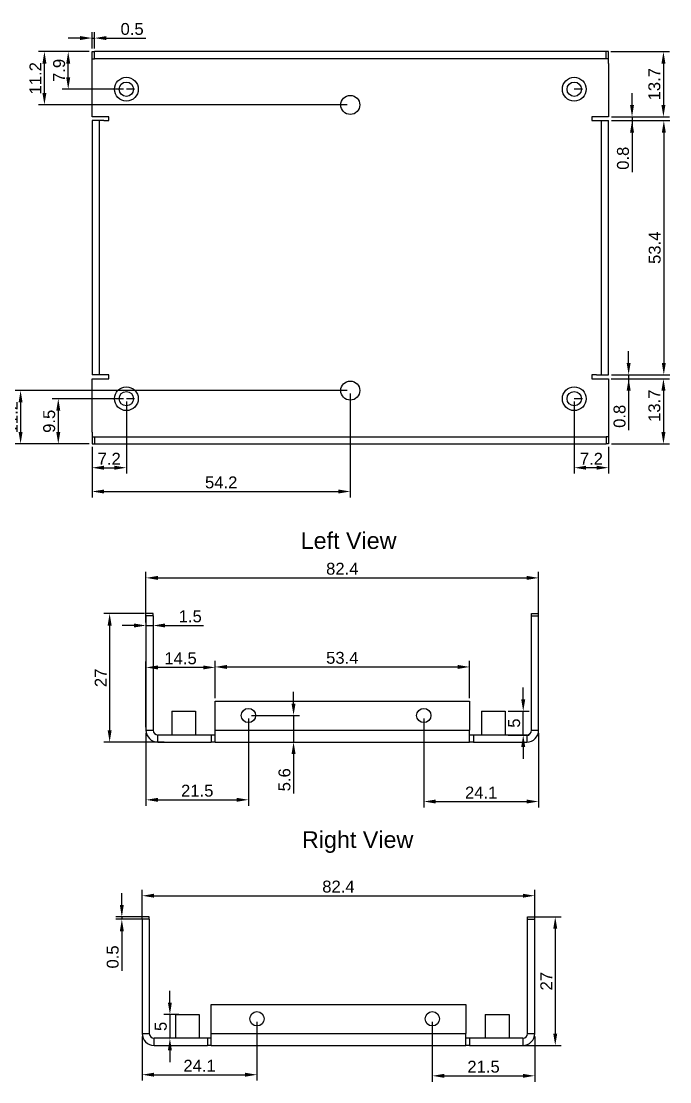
# Model space of a CAD drawing. Header units: millimetres. Extents: x 15 to 627, y 19 to 461.
# Drawn here: x 490.9 to 627, y 41.9 to 264.7 of the extents above; entities that cross this region are included whole.
import ezdxf

# ---------------------------------------------------------------- set-up
doc = ezdxf.new("R2010")
doc.units = ezdxf.units.MM
doc.header["$MEASUREMENT"] = 0
doc.layers.get('DEFPOINTS').update_dxf_attribs({"linetype": 'CONTINUOUS'})
for name, color, linetype in [('Comment', 1, 'CONTINUOUS'), ('DIMENSION', 3, 'CONTINUOUS'), ('VIEW004', 7, 'CONTINUOUS'), ('VIEW006', 7, 'CONTINUOUS'), ('VIEW007', 7, 'CONTINUOUS')]:
    doc.layers.add(name, color=color, linetype=linetype)
doc.styles.get("Standard").update_dxf_attribs({"font": 'arial.ttf'})
doc.dimstyles.get("Standard").update_dxf_attribs({"dimscale": 0, "dimtxt": 2.5, "dimasz": 2.5, "dimexe": 1.25, "dimexo": 0.625, "dimtad": 1, "dimdsep": 46, "dimtxsty": 'Standard', "dimcen": 2.5, "dimadec": 0, "dimazin": 0, "dimtfac": 1, "dimtmove": 0, "dimatfit": 3, "dimfxl": 1, "dimarcsym": 0})

# ---------------------------------------------------------------- blocks, each defined once
blk = doc.blocks.new('*D192')
at = {"layer": 'DEFPOINTS', "color": 0, "transparency": 16777216}
for p in [(506.220438, 261.118145), (505.720438, 258.274606), (506.220438, 258.274606)]:
    blk.add_point(p, dxfattribs=at)
at = {"layer": 'DIMENSION', "color": 0, "transparency": 16777216}
for p, q in [((503.220438, 261.118145), (500.720438, 261.118145)), ((505.720438, 258.899606), (505.720438, 262.368145)), ((505.720438, 261.118145), (506.220438, 261.118145)), ((506.220438, 258.899606), (506.220438, 262.368145)), ((508.720438, 261.118145), (517.035438, 261.118145))]:
    blk.add_line(p, q, dxfattribs=at)
for points in [[(503.220438, 260.701479), (503.220438, 261.534812), (505.720438, 261.118145)], [(508.720438, 261.534812), (508.720438, 260.701479), (506.220438, 261.118145)]]:
    blk.add_solid(points, dxfattribs=at)
at = {"layer": 'DIMENSION', "color": 0, "linetype": 'ByBlock', "transparency": 16777216, "insert": (514.127938, 263.019395), "char_height": 2.5, "attachment_point": 5}
blk.add_mtext('0.5', dxfattribs=at)
blk = doc.blocks.new('*D194')
at = {"layer": 'DEFPOINTS', "color": 0, "transparency": 16777216}
for p in [(540.333202, 55.122506), (516.233202, 52.022506), (540.333202, 43.379386)]:
    blk.add_point(p, dxfattribs=at)
at = {"layer": 'DIMENSION', "color": 0, "transparency": 16777216}
for p, q in [((540.333202, 54.497506), (540.333202, 42.129386)), ((516.233202, 51.397506), (516.233202, 42.129386)), ((518.733202, 43.379386), (537.833202, 43.379386))]:
    blk.add_line(p, q, dxfattribs=at)
for points in [[(518.733202, 43.796053), (518.733202, 42.96272), (516.233202, 43.379386)], [(537.833202, 42.96272), (537.833202, 43.796053), (540.333202, 43.379386)]]:
    blk.add_solid(points, dxfattribs=at)
at = {"layer": 'DIMENSION', "color": 0, "linetype": 'ByBlock', "transparency": 16777216, "insert": (528.283202, 45.259386), "char_height": 2.5, "attachment_point": 5}
blk.add_mtext('24.1', dxfattribs=at)
blk = doc.blocks.new('*D195')
at = {"layer": 'DEFPOINTS', "color": 0, "transparency": 16777216}
for p in [(577.133202, 55.122506), (598.633202, 52.022506), (598.633202, 43.141291)]:
    blk.add_point(p, dxfattribs=at)
at = {"layer": 'DIMENSION', "color": 0, "transparency": 16777216}
for p, q in [((577.133202, 54.497506), (577.133202, 41.891291)), ((598.633202, 51.397506), (598.633202, 41.891291)), ((579.633202, 43.141291), (596.133202, 43.141291))]:
    blk.add_line(p, q, dxfattribs=at)
for points in [[(579.633202, 43.557958), (579.633202, 42.724624), (577.133202, 43.141291)], [(596.133202, 42.724624), (596.133202, 43.557958), (598.633202, 43.141291)]]:
    blk.add_solid(points, dxfattribs=at)
at = {"layer": 'DIMENSION', "color": 0, "linetype": 'ByBlock', "transparency": 16777216, "insert": (587.883202, 45.042541), "char_height": 2.5, "attachment_point": 5}
blk.add_mtext('21.5', dxfattribs=at)
blk = doc.blocks.new('*D197')
at = {"layer": 'DEFPOINTS', "color": 0, "transparency": 16777216}
for p in [(538.541831, 118.829939), (517.041831, 115.729939), (538.541831, 101.117481)]:
    blk.add_point(p, dxfattribs=at)
at = {"layer": 'DIMENSION', "color": 0, "transparency": 16777216}
for p, q in [((538.541831, 118.204939), (538.541831, 99.867481)), ((517.041831, 115.104939), (517.041831, 99.867481)), ((519.541831, 101.117481), (536.041831, 101.117481))]:
    blk.add_line(p, q, dxfattribs=at)
for points in [[(519.541831, 101.534148), (519.541831, 100.700815), (517.041831, 101.117481)], [(536.041831, 100.700815), (536.041831, 101.534148), (538.541831, 101.117481)]]:
    blk.add_solid(points, dxfattribs=at)
at = {"layer": 'DIMENSION', "color": 0, "linetype": 'ByBlock', "transparency": 16777216, "insert": (527.791831, 103.018731), "char_height": 2.5, "attachment_point": 5}
blk.add_mtext('21.5', dxfattribs=at)
blk = doc.blocks.new('*D198')
at = {"layer": 'DEFPOINTS', "color": 0, "transparency": 16777216}
for p in [(575.341831, 118.829939), (599.441831, 115.729939), (599.441831, 100.760339)]:
    blk.add_point(p, dxfattribs=at)
at = {"layer": 'DIMENSION', "color": 0, "transparency": 16777216}
for p, q in [((575.341831, 118.204939), (575.341831, 99.510339)), ((599.441831, 115.104939), (599.441831, 99.510339)), ((577.841831, 100.760339), (596.941831, 100.760339))]:
    blk.add_line(p, q, dxfattribs=at)
for points in [[(577.841831, 101.177005), (577.841831, 100.343672), (575.341831, 100.760339)], [(596.941831, 100.343672), (596.941831, 101.177005), (599.441831, 100.760339)]]:
    blk.add_solid(points, dxfattribs=at)
at = {"layer": 'DIMENSION', "color": 0, "linetype": 'ByBlock', "transparency": 16777216, "insert": (587.391831, 102.640339), "char_height": 2.5, "attachment_point": 5}
blk.add_mtext('24.1', dxfattribs=at)
blk = doc.blocks.new('*D212')
at = {"layer": 'DEFPOINTS', "color": 0, "transparency": 16777216}
for p in [(592.441831, 119.729939), (596.210396, 119.729939), (592.441831, 114.729939)]:
    blk.add_point(p, dxfattribs=at)
at = {"layer": 'DIMENSION', "color": 0, "transparency": 16777216}
for p, q in [((596.210396, 122.229939), (596.210396, 124.729939)), ((593.066831, 119.729939), (597.460396, 119.729939)), ((596.210396, 114.729939), (596.210396, 119.729939)), ((593.066831, 114.729939), (597.460396, 114.729939)), ((596.210396, 112.229939), (596.210396, 109.729939))]:
    blk.add_line(p, q, dxfattribs=at)
for points in [[(595.793729, 122.229939), (596.627063, 122.229939), (596.210396, 119.729939)], [(596.627063, 112.229939), (595.793729, 112.229939), (596.210396, 114.729939)]]:
    blk.add_solid(points, dxfattribs=at)
at = {"layer": 'DIMENSION', "color": 0, "linetype": 'ByBlock', "transparency": 16777216, "insert": (594.314146, 117.229939), "char_height": 2.5, "attachment_point": 5, "rotation": 90}
blk.add_mtext('5', dxfattribs=at)
blk = doc.blocks.new('*D213')
at = {"layer": 'DEFPOINTS', "color": 0, "transparency": 16777216}
for p in [(584.941831, 129.027105), (531.541831, 121.829939), (584.941831, 121.829939)]:
    blk.add_point(p, dxfattribs=at)
at = {"layer": 'DIMENSION', "color": 0, "transparency": 16777216}
for p, q in [((531.541831, 122.454939), (531.541831, 130.277105)), ((584.941831, 122.454939), (584.941831, 130.277105)), ((534.041831, 129.027105), (582.441831, 129.027105))]:
    blk.add_line(p, q, dxfattribs=at)
for points in [[(534.041831, 129.443772), (534.041831, 128.610439), (531.541831, 129.027105)], [(582.441831, 128.610439), (582.441831, 129.443772), (584.941831, 129.027105)]]:
    blk.add_solid(points, dxfattribs=at)
at = {"layer": 'DIMENSION', "color": 0, "linetype": 'ByBlock', "transparency": 16777216, "insert": (558.241831, 130.928355), "char_height": 2.5, "attachment_point": 5}
blk.add_mtext('53.4', dxfattribs=at)
blk = doc.blocks.new('*D217')
at = {"layer": 'DEFPOINTS', "color": 0, "transparency": 16777216}
for p in [(538.541831, 118.829939), (543.010073, 113.229939), (548.010073, 113.229939)]:
    blk.add_point(p, dxfattribs=at)
at = {"layer": 'DIMENSION', "color": 0, "transparency": 16777216}
for p, q in [((548.010073, 121.329939), (548.010073, 123.829939)), ((539.166831, 118.829939), (549.260073, 118.829939)), ((548.010073, 118.829939), (548.010073, 113.229939)), ((543.635073, 113.229939), (549.260073, 113.229939)), ((548.010073, 110.729939), (548.010073, 102.432439))]:
    blk.add_line(p, q, dxfattribs=at)
for points in [[(547.593406, 121.329939), (548.426739, 121.329939), (548.010073, 118.829939)], [(548.426739, 110.729939), (547.593406, 110.729939), (548.010073, 113.229939)]]:
    blk.add_solid(points, dxfattribs=at)
at = {"layer": 'DIMENSION', "color": 0, "linetype": 'ByBlock', "transparency": 16777216, "insert": (546.108823, 105.331189), "char_height": 2.5, "attachment_point": 5, "rotation": 90}
blk.add_mtext('5.6', dxfattribs=at)
blk = doc.blocks.new('*D231')
at = {"layer": 'DEFPOINTS', "color": 0, "transparency": 16777216}
for p in [(512.920438, 185.374606), (498.631219, 175.874606), (505.720438, 175.874606)]:
    blk.add_point(p, dxfattribs=at)
at = {"layer": 'DIMENSION', "color": 0, "transparency": 16777216}
for p, q in [((512.295438, 185.374606), (497.381219, 185.374606)), ((498.631219, 182.874606), (498.631219, 178.374606)), ((505.095438, 175.874606), (497.381219, 175.874606))]:
    blk.add_line(p, q, dxfattribs=at)
for points in [[(499.047886, 182.874606), (498.214553, 182.874606), (498.631219, 185.374606)], [(498.214553, 178.374606), (499.047886, 178.374606), (498.631219, 175.874606)]]:
    blk.add_solid(points, dxfattribs=at)
at = {"layer": 'DIMENSION', "color": 0, "linetype": 'ByBlock', "transparency": 16777216, "insert": (496.729969, 180.624606), "char_height": 2.5, "attachment_point": 5, "rotation": 90}
blk.add_mtext('9.5', dxfattribs=at)
blk = doc.blocks.new('*D232')
at = {"layer": 'DEFPOINTS', "color": 0, "transparency": 16777216}
for p in [(500.720438, 258.274606), (505.720438, 258.274606), (512.920438, 250.374606)]:
    blk.add_point(p, dxfattribs=at)
at = {"layer": 'DIMENSION', "color": 0, "transparency": 16777216}
for p, q in [((505.095438, 258.274606), (499.470438, 258.274606)), ((500.720438, 252.874606), (500.720438, 255.774606)), ((512.295438, 250.374606), (499.470438, 250.374606))]:
    blk.add_line(p, q, dxfattribs=at)
for points in [[(501.137105, 255.774606), (500.303771, 255.774606), (500.720438, 258.274606)], [(500.303771, 252.874606), (501.137105, 252.874606), (500.720438, 250.374606)]]:
    blk.add_solid(points, dxfattribs=at)
at = {"layer": 'DIMENSION', "color": 0, "linetype": 'ByBlock', "transparency": 16777216, "insert": (498.819188, 254.324606), "char_height": 2.5, "attachment_point": 5, "rotation": 90}
blk.add_mtext('7.9', dxfattribs=at)
blk = doc.blocks.new('*D233')
at = {"layer": 'DEFPOINTS', "color": 0, "transparency": 16777216}
for p in [(512.920438, 185.374606), (505.720438, 175.874606), (512.920438, 170.874606)]:
    blk.add_point(p, dxfattribs=at)
at = {"layer": 'DIMENSION', "color": 0, "transparency": 16777216}
for p, q in [((512.920438, 184.749606), (512.920438, 169.624606)), ((505.720438, 175.249606), (505.720438, 169.624606)), ((508.220438, 170.874606), (510.420438, 170.874606))]:
    blk.add_line(p, q, dxfattribs=at)
for points in [[(508.220438, 171.291273), (508.220438, 170.45794), (505.720438, 170.874606)], [(510.420438, 170.45794), (510.420438, 171.291273), (512.920438, 170.874606)]]:
    blk.add_solid(points, dxfattribs=at)
at = {"layer": 'DIMENSION', "color": 0, "linetype": 'ByBlock', "transparency": 16777216, "insert": (509.320438, 172.754606), "char_height": 2.5, "attachment_point": 5}
blk.add_mtext('7.2', dxfattribs=at)
blk = doc.blocks.new('*D234')
at = {"layer": 'DEFPOINTS', "color": 0, "transparency": 16777216}
for p in [(606.920438, 185.374606), (614.120438, 175.874606), (606.920438, 170.874606)]:
    blk.add_point(p, dxfattribs=at)
at = {"layer": 'DIMENSION', "color": 0, "transparency": 16777216}
for p, q in [((606.920438, 184.749606), (606.920438, 169.624606)), ((614.120438, 175.249606), (614.120438, 169.624606)), ((611.620438, 170.874606), (609.420438, 170.874606))]:
    blk.add_line(p, q, dxfattribs=at)
for points in [[(609.420438, 171.291273), (609.420438, 170.45794), (606.920438, 170.874606)], [(611.620438, 170.45794), (611.620438, 171.291273), (614.120438, 170.874606)]]:
    blk.add_solid(points, dxfattribs=at)
at = {"layer": 'DIMENSION', "color": 0, "linetype": 'ByBlock', "transparency": 16777216, "insert": (610.520438, 172.754606), "char_height": 2.5, "attachment_point": 5}
blk.add_mtext('7.2', dxfattribs=at)
blk = doc.blocks.new('*D235')
at = {"layer": 'DEFPOINTS', "color": 0, "transparency": 16777216}
for p in [(559.920438, 187.074567), (505.720438, 175.874606), (559.920438, 165.874606)]:
    blk.add_point(p, dxfattribs=at)
at = {"layer": 'DIMENSION', "color": 0, "transparency": 16777216}
for p, q in [((559.920438, 186.449567), (559.920438, 164.624606)), ((505.720438, 175.249606), (505.720438, 164.624606)), ((508.220438, 165.874606), (557.420438, 165.874606))]:
    blk.add_line(p, q, dxfattribs=at)
for points in [[(508.220438, 166.291273), (508.220438, 165.45794), (505.720438, 165.874606)], [(557.420438, 165.45794), (557.420438, 166.291273), (559.920438, 165.874606)]]:
    blk.add_solid(points, dxfattribs=at)
at = {"layer": 'DIMENSION', "color": 0, "linetype": 'ByBlock', "transparency": 16777216, "insert": (532.820438, 167.775856), "char_height": 2.5, "attachment_point": 5}
blk.add_mtext('54.2', dxfattribs=at)
blk = doc.blocks.new('*D236')
at = {"layer": 'DEFPOINTS', "color": 0, "transparency": 16777216}
for p in [(559.920438, 187.074567), (490.720438, 175.874606), (505.720438, 175.874606)]:
    blk.add_point(p, dxfattribs=at)
at = {"layer": 'DIMENSION', "color": 0, "transparency": 16777216}
for p, q in [((559.295438, 187.074567), (489.470438, 187.074567)), ((490.720438, 184.574567), (490.720438, 178.374606)), ((505.095438, 175.874606), (489.470438, 175.874606))]:
    blk.add_line(p, q, dxfattribs=at)
for points in [[(491.137105, 184.574567), (490.303771, 184.574567), (490.720438, 187.074567)], [(490.303771, 178.374606), (491.137105, 178.374606), (490.720438, 175.874606)]]:
    blk.add_solid(points, dxfattribs=at)
at = {"layer": 'DIMENSION', "color": 0, "linetype": 'ByBlock', "transparency": 16777216, "insert": (488.840438, 181.474587), "char_height": 2.5, "attachment_point": 5, "rotation": 90}
blk.add_mtext('11.2', dxfattribs=at)
blk = doc.blocks.new('*D237')
at = {"layer": 'DEFPOINTS', "color": 0, "transparency": 16777216}
for p in [(495.720438, 258.274606), (505.720438, 258.274606), (559.920438, 247.074567)]:
    blk.add_point(p, dxfattribs=at)
at = {"layer": 'DIMENSION', "color": 0, "transparency": 16777216}
for p, q in [((505.095438, 258.274606), (494.470438, 258.274606)), ((495.720438, 249.574567), (495.720438, 255.774606)), ((559.295438, 247.074567), (494.470438, 247.074567))]:
    blk.add_line(p, q, dxfattribs=at)
for points in [[(496.137105, 255.774606), (495.303771, 255.774606), (495.720438, 258.274606)], [(495.303771, 249.574567), (496.137105, 249.574567), (495.720438, 247.074567)]]:
    blk.add_solid(points, dxfattribs=at)
at = {"layer": 'DIMENSION', "color": 0, "linetype": 'ByBlock', "transparency": 16777216, "insert": (493.840438, 252.674587), "char_height": 2.5, "attachment_point": 5, "rotation": 90}
blk.add_mtext('11.2', dxfattribs=at)
blk = doc.blocks.new('*D238')
at = {"layer": 'DEFPOINTS', "color": 0, "transparency": 16777216}
for p in [(517.041831, 128.925021), (531.541831, 121.829939), (517.041831, 115.729939)]:
    blk.add_point(p, dxfattribs=at)
at = {"layer": 'DIMENSION', "color": 0, "transparency": 16777216}
for p, q in [((517.041831, 116.354939), (517.041831, 130.175021)), ((531.541831, 122.454939), (531.541831, 130.175021)), ((529.041831, 128.925021), (519.541831, 128.925021))]:
    blk.add_line(p, q, dxfattribs=at)
for points in [[(519.541831, 129.341688), (519.541831, 128.508355), (517.041831, 128.925021)], [(529.041831, 128.508355), (529.041831, 129.341688), (531.541831, 128.925021)]]:
    blk.add_solid(points, dxfattribs=at)
at = {"layer": 'DIMENSION', "color": 0, "linetype": 'ByBlock', "transparency": 16777216, "insert": (524.291831, 130.826271), "char_height": 2.5, "attachment_point": 5}
blk.add_mtext('14.5', dxfattribs=at)
blk = doc.blocks.new('*D239')
at = {"layer": 'DEFPOINTS', "color": 0, "transparency": 16777216}
for p in [(613.974438, 258.274606), (614.120417, 244.574606), (625.638862, 244.574606)]:
    blk.add_point(p, dxfattribs=at)
at = {"layer": 'DIMENSION', "color": 0, "transparency": 16777216}
for p, q in [((614.599438, 258.274606), (626.888862, 258.274606)), ((625.638862, 255.774606), (625.638862, 247.074606)), ((614.745417, 244.574606), (626.888862, 244.574606))]:
    blk.add_line(p, q, dxfattribs=at)
for points in [[(626.055529, 255.774606), (625.222195, 255.774606), (625.638862, 258.274606)], [(625.222195, 247.074606), (626.055529, 247.074606), (625.638862, 244.574606)]]:
    blk.add_solid(points, dxfattribs=at)
at = {"layer": 'DIMENSION', "color": 0, "linetype": 'ByBlock', "transparency": 16777216, "insert": (623.737612, 251.424606), "char_height": 2.5, "attachment_point": 5, "rotation": 90}
blk.add_mtext('13.7', dxfattribs=at)
blk = doc.blocks.new('*D240')
at = {"layer": 'DEFPOINTS', "color": 0, "transparency": 16777216}
for p in [(614.120438, 243.774606), (614.120438, 190.374606), (625.718227, 190.374606)]:
    blk.add_point(p, dxfattribs=at)
at = {"layer": 'DIMENSION', "color": 0, "transparency": 16777216}
for p, q in [((614.745438, 243.774606), (626.968227, 243.774606)), ((625.718227, 241.274606), (625.718227, 192.874606)), ((614.745438, 190.374606), (626.968227, 190.374606))]:
    blk.add_line(p, q, dxfattribs=at)
for points in [[(626.134894, 241.274606), (625.30156, 241.274606), (625.718227, 243.774606)], [(625.30156, 192.874606), (626.134894, 192.874606), (625.718227, 190.374606)]]:
    blk.add_solid(points, dxfattribs=at)
at = {"layer": 'DIMENSION', "color": 0, "linetype": 'ByBlock', "transparency": 16777216, "insert": (623.816977, 217.074606), "char_height": 2.5, "attachment_point": 5, "rotation": 90}
blk.add_mtext('53.4', dxfattribs=at)
blk = doc.blocks.new('*D241')
at = {"layer": 'DEFPOINTS', "color": 0, "transparency": 16777216}
for p in [(614.120417, 189.574606), (614.120438, 175.874606), (625.638862, 175.874606)]:
    blk.add_point(p, dxfattribs=at)
at = {"layer": 'DIMENSION', "color": 0, "transparency": 16777216}
for p, q in [((614.745417, 189.574606), (626.888862, 189.574606)), ((625.638862, 187.074606), (625.638862, 178.374606)), ((614.745438, 175.874606), (626.888862, 175.874606))]:
    blk.add_line(p, q, dxfattribs=at)
for points in [[(626.055529, 187.074606), (625.222195, 187.074606), (625.638862, 189.574606)], [(625.222195, 178.374606), (626.055529, 178.374606), (625.638862, 175.874606)]]:
    blk.add_solid(points, dxfattribs=at)
at = {"layer": 'DIMENSION', "color": 0, "linetype": 'ByBlock', "transparency": 16777216, "insert": (623.737612, 183.895259), "char_height": 2.5, "attachment_point": 5, "rotation": 90}
blk.add_mtext('13.7', dxfattribs=at)
blk = doc.blocks.new('*D242')
at = {"layer": 'DEFPOINTS', "color": 0, "transparency": 16777216}
for p in [(614.028166, 189.574606), (614.120417, 190.374606), (618.337275, 189.574606)]:
    blk.add_point(p, dxfattribs=at)
at = {"layer": 'DIMENSION', "color": 0, "transparency": 16777216}
for p, q in [((618.337275, 192.874606), (618.337275, 195.374606)), ((614.653166, 189.574606), (619.587275, 189.574606)), ((614.745417, 190.374606), (619.587275, 190.374606)), ((618.337275, 190.374606), (618.337275, 189.574606)), ((618.337275, 189.574606), (618.337275, 178.772106)), ((618.337275, 187.074606), (618.337275, 184.574606))]:
    blk.add_line(p, q, dxfattribs=at)
for points in [[(617.920608, 192.874606), (618.753941, 192.874606), (618.337275, 190.374606)], [(618.753941, 187.074606), (617.920608, 187.074606), (618.337275, 189.574606)]]:
    blk.add_solid(points, dxfattribs=at)
at = {"layer": 'DIMENSION', "color": 0, "linetype": 'ByBlock', "transparency": 16777216, "insert": (616.436025, 181.673356), "char_height": 2.5, "attachment_point": 5, "rotation": 90}
blk.add_mtext('0.8', dxfattribs=at)
blk = doc.blocks.new('*D243')
at = {"layer": 'DEFPOINTS', "color": 0, "transparency": 16777216}
for p in [(614.120417, 244.574606), (614.120438, 243.774606), (619.05156, 243.774606)]:
    blk.add_point(p, dxfattribs=at)
at = {"layer": 'DIMENSION', "color": 0, "transparency": 16777216}
for p, q in [((619.05156, 247.074606), (619.05156, 249.574606)), ((614.745417, 244.574606), (620.30156, 244.574606)), ((614.745438, 243.774606), (620.30156, 243.774606)), ((619.05156, 244.574606), (619.05156, 243.774606)), ((619.05156, 243.774606), (619.05156, 232.972106)), ((619.05156, 241.274606), (619.05156, 238.774606))]:
    blk.add_line(p, q, dxfattribs=at)
for points in [[(618.634894, 247.074606), (619.468227, 247.074606), (619.05156, 244.574606)], [(619.468227, 241.274606), (618.634894, 241.274606), (619.05156, 243.774606)]]:
    blk.add_solid(points, dxfattribs=at)
at = {"layer": 'DIMENSION', "color": 0, "linetype": 'ByBlock', "transparency": 16777216, "insert": (617.15031, 235.873356), "char_height": 2.5, "attachment_point": 5, "rotation": 90}
blk.add_mtext('0.8', dxfattribs=at)
blk = doc.blocks.new('*D299')
at = {"layer": 'DEFPOINTS', "color": 0}
for p in [(517.34, 140.23), (509.41, 113.23), (521.51, 113.23)]:
    blk.add_point(p, dxfattribs=at)
at = {"layer": 'DIMENSION', "color": 0, "lineweight": -2}
for p, q in [((516.71, 140.23), (508.16, 140.23)), ((509.41, 137.73), (509.41, 115.73)), ((520.88, 113.23), (508.16, 113.23))]:
    blk.add_line(p, q, dxfattribs=at)
at = {"layer": 'DIMENSION', "color": 0}
for points in [[(509.83, 137.73), (508.99, 137.73), (509.41, 140.23)], [(508.99, 115.73), (509.83, 115.73), (509.41, 113.23)]]:
    blk.add_solid(points, dxfattribs=at)
at = {"layer": 'DIMENSION', "color": 0, "linetype": 'ByBlock', "insert": (507.53, 126.73), "char_height": 2.5, "attachment_point": 5, "rotation": 90}
blk.add_mtext('27', dxfattribs=at)
blk = doc.blocks.new('*D306')
at = {"layer": 'DEFPOINTS', "color": 0}
for p in [(599.44, 147.73), (517.04, 137.73), (599.44, 137.73)]:
    blk.add_point(p, dxfattribs=at)
at = {"layer": 'DIMENSION', "color": 0, "lineweight": -2}
for p, q in [((517.04, 138.36), (517.04, 148.98)), ((519.54, 147.73), (596.94, 147.73)), ((599.44, 138.36), (599.44, 148.98))]:
    blk.add_line(p, q, dxfattribs=at)
at = {"layer": 'DIMENSION', "color": 0}
for points in [[(519.54, 148.15), (519.54, 147.32), (517.04, 147.73)], [(596.94, 147.32), (596.94, 148.15), (599.44, 147.73)]]:
    blk.add_solid(points, dxfattribs=at)
at = {"layer": 'DIMENSION', "color": 0, "linetype": 'ByBlock', "insert": (558.24, 149.64), "char_height": 2.5, "attachment_point": 5}
blk.add_mtext('82.4', dxfattribs=at)
blk = doc.blocks.new('*D307')
at = {"layer": 'DEFPOINTS', "color": 0}
for p in [(517.04, 137.73), (518.54, 137.73), (518.54, 137.73)]:
    blk.add_point(p, dxfattribs=at)
at = {"layer": 'DIMENSION', "color": 0, "lineweight": -2}
for p, q in [((514.54, 137.73), (512.04, 137.73)), ((517.04, 137.73), (518.54, 137.73)), ((517.04, 137.11), (517.04, 136.48)), ((518.54, 137.11), (518.54, 136.48)), ((521.04, 137.73), (529.12, 137.73))]:
    blk.add_line(p, q, dxfattribs=at)
at = {"layer": 'DIMENSION', "color": 0}
for points in [[(514.54, 137.32), (514.54, 138.15), (517.04, 137.73)], [(521.04, 138.15), (521.04, 137.32), (518.54, 137.73)]]:
    blk.add_solid(points, dxfattribs=at)
at = {"layer": 'DIMENSION', "color": 0, "linetype": 'ByBlock', "insert": (526.33, 139.64), "char_height": 2.5, "attachment_point": 5}
blk.add_mtext('1.5', dxfattribs=at)
blk = doc.blocks.new('*D308')
at = {"layer": 'DEFPOINTS', "color": 0}
for p in [(597.93, 76.52), (593.6, 49.52), (602.93, 49.52)]:
    blk.add_point(p, dxfattribs=at)
at = {"layer": 'DIMENSION', "color": 0, "lineweight": -2}
for p, q in [((598.56, 76.52), (604.18, 76.52)), ((602.93, 74.02), (602.93, 52.02)), ((594.22, 49.52), (604.18, 49.52))]:
    blk.add_line(p, q, dxfattribs=at)
at = {"layer": 'DIMENSION', "color": 0}
for points in [[(603.35, 74.02), (602.52, 74.02), (602.93, 76.52)], [(602.52, 52.02), (603.35, 52.02), (602.93, 49.52)]]:
    blk.add_solid(points, dxfattribs=at)
at = {"layer": 'DIMENSION', "color": 0, "linetype": 'ByBlock', "insert": (601.05, 63.02), "char_height": 2.5, "attachment_point": 5, "rotation": 90}
blk.add_mtext('27', dxfattribs=at)
blk = doc.blocks.new('*D310')
at = {"layer": 'DEFPOINTS', "color": 0}
for p in [(511.97, 76.02), (516.97, 76.52), (516.97, 76.02)]:
    blk.add_point(p, dxfattribs=at)
at = {"layer": 'DIMENSION', "color": 0, "lineweight": -2}
for p, q in [((511.97, 79.02), (511.97, 81.52)), ((516.34, 76.52), (510.72, 76.52)), ((516.34, 76.02), (510.72, 76.02)), ((511.97, 76.52), (511.97, 76.02)), ((511.97, 73.52), (511.97, 65.21))]:
    blk.add_line(p, q, dxfattribs=at)
at = {"layer": 'DIMENSION', "color": 0}
for points in [[(511.55, 79.02), (512.38, 79.02), (511.97, 76.52)], [(512.38, 73.52), (511.55, 73.52), (511.97, 76.02)]]:
    blk.add_solid(points, dxfattribs=at)
at = {"layer": 'DIMENSION', "color": 0, "linetype": 'ByBlock', "insert": (510.06, 68.11), "char_height": 2.5, "attachment_point": 5, "rotation": 90}
blk.add_mtext('0.5', dxfattribs=at)
blk = doc.blocks.new('*D312')
at = {"layer": 'DEFPOINTS', "color": 0}
for p in [(598.63, 80.97), (516.23, 75.97), (598.63, 75.97)]:
    blk.add_point(p, dxfattribs=at)
at = {"layer": 'DIMENSION', "color": 0, "lineweight": -2}
for p, q in [((516.23, 76.6), (516.23, 82.22)), ((518.73, 80.97), (596.13, 80.97)), ((598.63, 76.6), (598.63, 82.22))]:
    blk.add_line(p, q, dxfattribs=at)
at = {"layer": 'DIMENSION', "color": 0}
for points in [[(518.73, 81.39), (518.73, 80.56), (516.23, 80.97)], [(596.13, 80.56), (596.13, 81.39), (598.63, 80.97)]]:
    blk.add_solid(points, dxfattribs=at)
at = {"layer": 'DIMENSION', "color": 0, "linetype": 'ByBlock', "insert": (557.43, 82.88), "char_height": 2.5, "attachment_point": 5}
blk.add_mtext('82.4', dxfattribs=at)
blk = doc.blocks.new('*D313')
at = {"layer": 'DEFPOINTS', "color": 0}
for p in [(524.52, 56.02), (522.06, 51.02), (524.52, 51.02)]:
    blk.add_point(p, dxfattribs=at)
at = {"layer": 'DIMENSION', "color": 0, "lineweight": -2}
for p, q in [((522.06, 58.52), (522.06, 61.02)), ((523.9, 56.02), (520.81, 56.02)), ((522.06, 56.02), (522.06, 51.02)), ((523.9, 51.02), (520.81, 51.02)), ((522.06, 48.52), (522.06, 46.02))]:
    blk.add_line(p, q, dxfattribs=at)
at = {"layer": 'DIMENSION', "color": 0}
for points in [[(521.64, 58.52), (522.47, 58.52), (522.06, 56.02)], [(522.47, 48.52), (521.64, 48.52), (522.06, 51.02)]]:
    blk.add_solid(points, dxfattribs=at)
at = {"layer": 'DIMENSION', "color": 0, "linetype": 'ByBlock', "insert": (520.16, 53.52), "char_height": 2.5, "attachment_point": 5, "rotation": 90}
blk.add_mtext('5', dxfattribs=at)

msp = doc.modelspace()

# ---------------------------------------------------------------- linework, layer by layer
at = {"layer": 'VIEW004'}
for p, q in [((505.72, 256.775), (505.72, 258.275)), ((613.62, 258.275), (506.22, 258.275)), ((506.22, 256.775), (506.22, 258.275)), ((613.62, 256.775), (506.22, 256.775)), ((613.62, 256.775), (613.62, 258.275)), ((614.12, 256.775), (614.12, 258.275)), ((505.72, 244.575), (505.72, 255.775)), ((614.12, 255.775), (614.12, 244.575)), ((514.62, 250.375), (512.92, 250.375)), ((608.62, 250.375), (606.92, 250.375)), ((509.22, 244.575), (505.72, 244.575)), ((507.22, 243.775), (505.72, 243.775)), ((505.72, 243.775), (505.72, 190.375)), ((507.22, 243.775), (507.22, 190.375)), ((508.22, 243.775), (509.22, 243.775)), ((509.22, 243.775), (509.22, 244.575)), ((614.12, 244.575), (610.62, 244.575)), ((610.62, 244.575), (610.62, 243.775)), ((610.62, 243.775), (611.62, 243.775)), ((612.62, 190.375), (612.62, 243.775)), ((612.62, 243.775), (614.12, 243.775)), ((614.12, 190.375), (614.12, 243.775)), ((507.22, 190.375), (505.72, 190.375)), ((505.72, 189.575), (509.22, 189.575)), ((505.72, 178.375), (505.72, 189.575)), ((509.22, 190.375), (508.22, 190.375)), ((509.22, 189.575), (509.22, 190.375)), ((611.62, 190.375), (610.62, 190.375)), ((610.62, 190.375), (610.62, 189.575)), ((610.62, 189.575), (614.12, 189.575)), ((612.62, 190.375), (614.12, 190.375)), ((614.12, 189.575), (614.12, 178.375)), ((514.62, 185.375), (512.92, 185.375)), ((608.62, 185.375), (606.92, 185.375)), ((505.72, 177.375), (505.72, 175.875)), ((506.22, 177.375), (613.62, 177.375)), ((506.22, 177.375), (506.22, 175.875)), ((613.62, 177.375), (613.62, 175.875)), ((614.12, 177.375), (614.12, 175.875)), ((506.22, 175.875), (613.62, 175.875))]:
    msp.add_line(p, q, dxfattribs=at)
for centre, radius in [((512.92, 250.375), 2.5), ((512.92, 250.375), 1.5), ((606.92, 250.375), 2.5), ((606.92, 250.375), 1.5), ((559.92, 247.075), 2), ((512.92, 185.375), 2.5), ((559.92, 187.075), 2), ((606.92, 185.375), 2.5), ((512.92, 185.375), 1.5), ((606.92, 185.375), 1.5)]:
    msp.add_circle(centre, radius, dxfattribs=at)
for points, degree, knots in [([(505.72, 258.275), (505.721, 258.275), (505.774, 258.275), (505.867, 258.275), (505.96, 258.275), (506.089, 258.275), (506.22, 258.275)], 3, [0, 0, 0, 0, 0.785398, 0.785398, 0.785398, 1.5708, 1.5708, 1.5708, 1.5708]), ([(505.72, 256.775), (505.721, 256.775), (505.774, 256.775), (505.867, 256.775), (505.96, 256.775), (506.089, 256.775), (506.22, 256.775)], 3, [0, 0, 0, 0, 0.785398, 0.785398, 0.785398, 1.5708, 1.5708, 1.5708, 1.5708]), ([(505.72, 255.775), (505.72, 255.944), (505.72, 256.105), (505.72, 256.21), (505.72, 256.307), (505.72, 256.401), (505.72, 256.482), (505.72, 256.519), (505.72, 256.557), (505.72, 256.589), (505.72, 256.622), (505.72, 256.649), (505.72, 256.676), (505.72, 256.697), (505.72, 256.719), (505.72, 256.734), (505.72, 256.75), (505.72, 256.759), (505.72, 256.769), (505.72, 256.772), (505.72, 256.775)], 2, [0, 0, 0, 0.336599, 0.336599, 0.560999, 0.560999, 0.785398, 0.785398, 0.897598, 0.897598, 1.0098, 1.0098, 1.122, 1.122, 1.2342, 1.2342, 1.3464, 1.3464, 1.4586, 1.4586, 1.5708, 1.5708, 1.5708]), ([(614.12, 258.275), (614.12, 258.275), (614.066, 258.275), (613.974, 258.275), (613.881, 258.275), (613.751, 258.275), (613.62, 258.275)], 3, [3.14159, 3.14159, 3.14159, 3.14159, 3.92699, 3.92699, 3.92699, 4.71239, 4.71239, 4.71239, 4.71239]), ([(614.12, 256.775), (614.12, 256.775), (614.066, 256.775), (613.974, 256.775), (613.881, 256.775), (613.751, 256.775), (613.62, 256.775)], 3, [3.14159, 3.14159, 3.14159, 3.14159, 3.92699, 3.92699, 3.92699, 4.71239, 4.71239, 4.71239, 4.71239]), ([(614.12, 255.775), (614.12, 255.944), (614.12, 256.105), (614.12, 256.21), (614.12, 256.307), (614.12, 256.401), (614.12, 256.482), (614.12, 256.519), (614.12, 256.557), (614.12, 256.589), (614.12, 256.622), (614.12, 256.649), (614.12, 256.676), (614.12, 256.697), (614.12, 256.719), (614.12, 256.734), (614.12, 256.75), (614.12, 256.759), (614.12, 256.769), (614.12, 256.772), (614.12, 256.775)], 2, [0, 0, 0, 0.336599, 0.336599, 0.560999, 0.560999, 0.785398, 0.785398, 0.897598, 0.897598, 1.0098, 1.0098, 1.122, 1.122, 1.2342, 1.2342, 1.3464, 1.3464, 1.4586, 1.4586, 1.5708, 1.5708, 1.5708]), ([(508.22, 243.775), (508.051, 243.775), (507.89, 243.775), (507.785, 243.775), (507.688, 243.775), (507.595, 243.775), (507.513, 243.775), (507.476, 243.775), (507.438, 243.775), (507.406, 243.775), (507.373, 243.775), (507.346, 243.775), (507.319, 243.775), (507.298, 243.775), (507.276, 243.775), (507.261, 243.775), (507.245, 243.775), (507.236, 243.775), (507.227, 243.775), (507.223, 243.775), (507.22, 243.775)], 2, [0, 0, 0, 0.336599, 0.336599, 0.560999, 0.560999, 0.785398, 0.785398, 0.897598, 0.897598, 1.0098, 1.0098, 1.122, 1.122, 1.2342, 1.2342, 1.3464, 1.3464, 1.4586, 1.4586, 1.5708, 1.5708, 1.5708]), ([(611.62, 243.775), (611.79, 243.775), (611.95, 243.775), (612.056, 243.775), (612.152, 243.775), (612.246, 243.775), (612.327, 243.775), (612.365, 243.775), (612.402, 243.775), (612.434, 243.775), (612.467, 243.775), (612.494, 243.775), (612.521, 243.775), (612.543, 243.775), (612.564, 243.775), (612.58, 243.775), (612.595, 243.775), (612.605, 243.775), (612.614, 243.775), (612.617, 243.775), (612.62, 243.775)], 2, [0, 0, 0, 0.336599, 0.336599, 0.560999, 0.560999, 0.785398, 0.785398, 0.897598, 0.897598, 1.0098, 1.0098, 1.122, 1.122, 1.2342, 1.2342, 1.3464, 1.3464, 1.4586, 1.4586, 1.5708, 1.5708, 1.5708]), ([(508.22, 190.375), (508.051, 190.375), (507.89, 190.375), (507.785, 190.375), (507.688, 190.375), (507.595, 190.375), (507.513, 190.375), (507.476, 190.375), (507.438, 190.375), (507.406, 190.375), (507.373, 190.375), (507.346, 190.375), (507.319, 190.375), (507.298, 190.375), (507.276, 190.375), (507.261, 190.375), (507.245, 190.375), (507.236, 190.375), (507.227, 190.375), (507.223, 190.375), (507.22, 190.375)], 2, [0, 0, 0, 0.336599, 0.336599, 0.560999, 0.560999, 0.785398, 0.785398, 0.897598, 0.897598, 1.0098, 1.0098, 1.122, 1.122, 1.2342, 1.2342, 1.3464, 1.3464, 1.4586, 1.4586, 1.5708, 1.5708, 1.5708]), ([(611.62, 190.375), (611.79, 190.375), (611.95, 190.375), (612.056, 190.375), (612.152, 190.375), (612.246, 190.375), (612.327, 190.375), (612.365, 190.375), (612.402, 190.375), (612.434, 190.375), (612.467, 190.375), (612.494, 190.375), (612.521, 190.375), (612.543, 190.375), (612.564, 190.375), (612.58, 190.375), (612.595, 190.375), (612.605, 190.375), (612.614, 190.375), (612.617, 190.375), (612.62, 190.375)], 2, [0, 0, 0, 0.336599, 0.336599, 0.560999, 0.560999, 0.785398, 0.785398, 0.897598, 0.897598, 1.0098, 1.0098, 1.122, 1.122, 1.2342, 1.2342, 1.3464, 1.3464, 1.4586, 1.4586, 1.5708, 1.5708, 1.5708]), ([(505.72, 178.375), (505.72, 178.206), (505.72, 178.045), (505.72, 177.94), (505.72, 177.843), (505.72, 177.749), (505.72, 177.668), (505.72, 177.63), (505.72, 177.593), (505.72, 177.561), (505.72, 177.528), (505.72, 177.501), (505.72, 177.474), (505.72, 177.453), (505.72, 177.431), (505.72, 177.416), (505.72, 177.4), (505.72, 177.391), (505.72, 177.381), (505.72, 177.378), (505.72, 177.375)], 2, [0, 0, 0, 0.336599, 0.336599, 0.560999, 0.560999, 0.785398, 0.785398, 0.897598, 0.897598, 1.0098, 1.0098, 1.122, 1.122, 1.2342, 1.2342, 1.3464, 1.3464, 1.4586, 1.4586, 1.5708, 1.5708, 1.5708]), ([(614.12, 178.375), (614.12, 178.206), (614.12, 178.045), (614.12, 177.94), (614.12, 177.843), (614.12, 177.749), (614.12, 177.668), (614.12, 177.63), (614.12, 177.593), (614.12, 177.561), (614.12, 177.528), (614.12, 177.501), (614.12, 177.474), (614.12, 177.453), (614.12, 177.431), (614.12, 177.416), (614.12, 177.4), (614.12, 177.391), (614.12, 177.381), (614.12, 177.378), (614.12, 177.375)], 2, [0, 0, 0, 0.336599, 0.336599, 0.560999, 0.560999, 0.785398, 0.785398, 0.897598, 0.897598, 1.0098, 1.0098, 1.122, 1.122, 1.2342, 1.2342, 1.3464, 1.3464, 1.4586, 1.4586, 1.5708, 1.5708, 1.5708]), ([(505.72, 177.375), (505.721, 177.375), (505.774, 177.375), (505.867, 177.375), (505.96, 177.375), (506.089, 177.375), (506.22, 177.375)], 3, [3.14159, 3.14159, 3.14159, 3.14159, 3.92699, 3.92699, 3.92699, 4.71239, 4.71239, 4.71239, 4.71239]), ([(614.12, 177.375), (614.12, 177.375), (614.066, 177.375), (613.974, 177.375), (613.881, 177.375), (613.751, 177.375), (613.62, 177.375)], 3, [0, 0, 0, 0, 0.785398, 0.785398, 0.785398, 1.5708, 1.5708, 1.5708, 1.5708]), ([(505.72, 175.875), (505.721, 175.875), (505.774, 175.875), (505.867, 175.875), (505.96, 175.875), (506.089, 175.875), (506.22, 175.875)], 3, [3.14159, 3.14159, 3.14159, 3.14159, 3.92699, 3.92699, 3.92699, 4.71239, 4.71239, 4.71239, 4.71239]), ([(614.12, 175.875), (614.12, 175.875), (614.066, 175.875), (613.974, 175.875), (613.881, 175.875), (613.751, 175.875), (613.62, 175.875)], 3, [0, 0, 0, 0, 0.785398, 0.785398, 0.785398, 1.5708, 1.5708, 1.5708, 1.5708])]:
    msp.add_open_spline(points, degree=degree, knots=knots, dxfattribs=at)
at = {"layer": 'VIEW006'}
for p, q in [((517.733, 76.521), (516.233, 76.521)), ((516.233, 76.022), (516.233, 52.023)), ((517.733, 76.021), (516.233, 76.021)), ((517.733, 76.022), (517.733, 52.023)), ((597.133, 76.523), (598.633, 76.523)), ((597.133, 76.023), (598.633, 76.023)), ((597.133, 52.023), (597.133, 76.022)), ((598.633, 52.023), (598.633, 76.022)), ((530.733, 52.023), (530.733, 58.123)), ((530.733, 58.123), (584.133, 58.123)), ((584.133, 58.123), (584.133, 52.023)), ((523.233, 56.023), (523.233, 51.023)), ((528.233, 56.023), (528.233, 51.023)), ((588.233, 56.023), (588.233, 51.023)), ((593.233, 56.023), (593.233, 51.023)), ((516.233, 52.023), (517.733, 52.023)), ((530.733, 52.023), (584.133, 52.023)), ((597.133, 52.023), (598.633, 52.023)), ((529.933, 51.023), (518.733, 51.023)), ((518.733, 49.523), (518.733, 51.023)), ((518.733, 49.523), (529.933, 49.523)), ((530.733, 51.023), (529.933, 51.023)), ((529.933, 51.023), (529.933, 49.523)), ((530.733, 49.523), (529.933, 49.523)), ((530.733, 49.523), (584.133, 49.523)), ((584.933, 51.023), (584.133, 51.023)), ((584.933, 49.523), (584.133, 49.523)), ((596.133, 51.023), (584.933, 51.023)), ((584.933, 51.023), (584.933, 49.523)), ((584.933, 49.523), (596.133, 49.523)), ((596.133, 51.023), (596.133, 49.523))]:
    msp.add_line(p, q, dxfattribs=at)
for centre in [(540.333, 55.123), (577.133, 55.123)]:
    msp.add_circle(centre, 1.5, dxfattribs=at)
for centre, radius, start, end in [((518.733, 52.023), 2.5, 180, 270), ((518.733, 52.023), 1, 180, 270), ((596.133, 52.023), 1, 270, 0), ((596.133, 52.023), 2.5, 270, 0)]:
    msp.add_arc(centre, radius, start, end, dxfattribs=at)
for points, degree, knots in [([(516.233, 76.021), (516.233, 76.152), (516.233, 76.281), (516.233, 76.374), (516.233, 76.467), (516.233, 76.52), (516.233, 76.521)], 3, [0, 0, 0, 0, 0.785398, 0.785398, 0.785398, 1.5708, 1.5708, 1.5708, 1.5708]), ([(517.733, 76.021), (517.733, 76.152), (517.733, 76.281), (517.733, 76.374), (517.733, 76.467), (517.733, 76.52), (517.733, 76.521)], 3, [0, 0, 0, 0, 0.785398, 0.785398, 0.785398, 1.5708, 1.5708, 1.5708, 1.5708]), ([(597.133, 76.023), (597.133, 76.154), (597.133, 76.283), (597.133, 76.376), (597.133, 76.469), (597.133, 76.522), (597.133, 76.523)], 3, [3.14159, 3.14159, 3.14159, 3.14159, 3.92699, 3.92699, 3.92699, 4.71239, 4.71239, 4.71239, 4.71239]), ([(598.633, 76.023), (598.633, 76.154), (598.633, 76.283), (598.633, 76.376), (598.633, 76.469), (598.633, 76.522), (598.633, 76.523)], 3, [3.14159, 3.14159, 3.14159, 3.14159, 3.92699, 3.92699, 3.92699, 4.71239, 4.71239, 4.71239, 4.71239]), ([(523.233, 56.023), (523.241, 56.023), (523.249, 56.023), (523.272, 56.023), (523.296, 56.023), (523.334, 56.023), (523.373, 56.023), (523.427, 56.023), (523.481, 56.023), (523.548, 56.023), (523.616, 56.023), (523.697, 56.023), (523.778, 56.023), (523.872, 56.023), (523.965, 56.023), (524.07, 56.023), (524.174, 56.023), (524.289, 56.023), (524.403, 56.023), (524.526, 56.023), (524.648, 56.023), (524.778, 56.023), (524.907, 56.023), (525.042, 56.023), (525.177, 56.023), (525.452, 56.023), (525.733, 56.023)], 2, [4.71239, 4.71239, 4.71239, 4.82459, 4.82459, 4.93679, 4.93679, 5.04899, 5.04899, 5.16119, 5.16119, 5.27339, 5.27339, 5.38559, 5.38559, 5.49779, 5.49779, 5.60999, 5.60999, 5.72219, 5.72219, 5.83439, 5.83439, 5.94659, 5.94659, 6.05879, 6.05879, 6.28319, 6.28319, 6.28319]), ([(525.733, 56.023), (525.873, 56.023), (526.013, 56.023), (526.291, 56.023), (526.559, 56.023), (526.688, 56.023), (526.818, 56.023), (526.94, 56.023), (527.063, 56.023), (527.177, 56.023), (527.292, 56.023), (527.396, 56.023), (527.501, 56.023), (527.594, 56.023), (527.688, 56.023), (527.769, 56.023), (527.85, 56.023), (527.918, 56.023), (527.985, 56.023), (528.039, 56.023), (528.093, 56.023), (528.132, 56.023), (528.17, 56.023), (528.194, 56.023), (528.217, 56.023), (528.225, 56.023), (528.233, 56.023)], 2, [0, 0, 0, 0.1122, 0.1122, 0.336599, 0.336599, 0.448799, 0.448799, 0.560999, 0.560999, 0.673198, 0.673198, 0.785398, 0.785398, 0.897598, 0.897598, 1.0098, 1.0098, 1.122, 1.122, 1.2342, 1.2342, 1.3464, 1.3464, 1.4586, 1.4586, 1.5708, 1.5708, 1.5708]), ([(588.233, 56.023), (588.241, 56.023), (588.249, 56.023), (588.272, 56.023), (588.296, 56.023), (588.334, 56.023), (588.373, 56.023), (588.427, 56.023), (588.481, 56.023), (588.548, 56.023), (588.616, 56.023), (588.697, 56.023), (588.778, 56.023), (588.872, 56.023), (588.965, 56.023), (589.07, 56.023), (589.174, 56.023), (589.289, 56.023), (589.403, 56.023), (589.526, 56.023), (589.648, 56.023), (589.778, 56.023), (589.907, 56.023), (590.042, 56.023), (590.177, 56.023), (590.452, 56.023), (590.733, 56.023)], 2, [4.71239, 4.71239, 4.71239, 4.82459, 4.82459, 4.93679, 4.93679, 5.04899, 5.04899, 5.16119, 5.16119, 5.27339, 5.27339, 5.38559, 5.38559, 5.49779, 5.49779, 5.60999, 5.60999, 5.72219, 5.72219, 5.83439, 5.83439, 5.94659, 5.94659, 6.05879, 6.05879, 6.28319, 6.28319, 6.28319]), ([(590.733, 56.023), (590.873, 56.023), (591.013, 56.023), (591.291, 56.023), (591.559, 56.023), (591.688, 56.023), (591.818, 56.023), (591.94, 56.023), (592.063, 56.023), (592.177, 56.023), (592.292, 56.023), (592.396, 56.023), (592.501, 56.023), (592.594, 56.023), (592.688, 56.023), (592.769, 56.023), (592.85, 56.023), (592.918, 56.023), (592.985, 56.023), (593.039, 56.023), (593.093, 56.023), (593.132, 56.023), (593.17, 56.023), (593.194, 56.023), (593.217, 56.023), (593.225, 56.023), (593.233, 56.023)], 2, [0, 0, 0, 0.1122, 0.1122, 0.336599, 0.336599, 0.448799, 0.448799, 0.560999, 0.560999, 0.673198, 0.673198, 0.785398, 0.785398, 0.897598, 0.897598, 1.0098, 1.0098, 1.122, 1.122, 1.2342, 1.2342, 1.3464, 1.3464, 1.4586, 1.4586, 1.5708, 1.5708, 1.5708]), ([(530.733, 49.523), (530.733, 49.53), (530.733, 49.538), (530.733, 49.562), (530.733, 49.585), (530.733, 49.624), (530.733, 49.663), (530.733, 49.716), (530.733, 49.77), (530.733, 49.838), (530.733, 49.906), (530.733, 49.987), (530.733, 50.068), (530.733, 50.161), (530.733, 50.255), (530.733, 50.359), (530.733, 50.464), (530.733, 50.578), (530.733, 50.692), (530.733, 50.815), (530.733, 50.938), (530.733, 51.067), (530.733, 51.197), (530.733, 51.332), (530.733, 51.466), (530.733, 51.742), (530.733, 52.023)], 2, [0, 0, 0, 0.1122, 0.1122, 0.224399, 0.224399, 0.336599, 0.336599, 0.448799, 0.448799, 0.560999, 0.560999, 0.673198, 0.673198, 0.785398, 0.785398, 0.897598, 0.897598, 1.0098, 1.0098, 1.122, 1.122, 1.2342, 1.2342, 1.3464, 1.3464, 1.5708, 1.5708, 1.5708]), ([(584.133, 49.523), (584.133, 49.53), (584.133, 49.538), (584.133, 49.562), (584.133, 49.585), (584.133, 49.624), (584.133, 49.663), (584.133, 49.716), (584.133, 49.77), (584.133, 49.838), (584.133, 49.906), (584.133, 49.987), (584.133, 50.068), (584.133, 50.161), (584.133, 50.255), (584.133, 50.359), (584.133, 50.464), (584.133, 50.578), (584.133, 50.692), (584.133, 50.815), (584.133, 50.938), (584.133, 51.067), (584.133, 51.197), (584.133, 51.332), (584.133, 51.466), (584.133, 51.742), (584.133, 52.023)], 2, [0, 0, 0, 0.1122, 0.1122, 0.224399, 0.224399, 0.336599, 0.336599, 0.448799, 0.448799, 0.560999, 0.560999, 0.673198, 0.673198, 0.785398, 0.785398, 0.897598, 0.897598, 1.0098, 1.0098, 1.122, 1.122, 1.2342, 1.2342, 1.3464, 1.3464, 1.5708, 1.5708, 1.5708])]:
    msp.add_open_spline(points, degree=degree, knots=knots, dxfattribs=at)
at = {"layer": 'VIEW007'}
for p, q in [((518.542, 140.234), (517.042, 140.234)), ((518.542, 139.734), (517.042, 139.734)), ((517.042, 139.73), (517.042, 115.73)), ((518.542, 139.73), (518.542, 115.73)), ((597.942, 140.228), (599.442, 140.228)), ((597.942, 115.73), (597.942, 139.73)), ((597.942, 139.728), (599.442, 139.728)), ((599.442, 115.73), (599.442, 139.73)), ((531.542, 115.73), (531.542, 121.83)), ((531.542, 121.83), (584.942, 121.83)), ((584.942, 121.83), (584.942, 115.73)), ((522.442, 119.73), (522.442, 114.73)), ((527.442, 119.73), (527.442, 114.73)), ((587.442, 119.73), (587.442, 114.73)), ((592.442, 119.73), (592.442, 114.73)), ((517.042, 115.73), (518.542, 115.73)), ((519.542, 113.23), (519.542, 114.73)), ((530.742, 114.73), (519.542, 114.73)), ((531.542, 114.73), (530.742, 114.73)), ((530.742, 114.73), (530.742, 113.23)), ((531.542, 115.73), (584.942, 115.73)), ((585.742, 114.73), (584.942, 114.73)), ((596.942, 114.73), (585.742, 114.73)), ((585.742, 114.73), (585.742, 113.23)), ((596.942, 114.73), (596.942, 113.23)), ((597.942, 115.73), (599.442, 115.73)), ((519.542, 113.23), (530.742, 113.23)), ((531.542, 113.23), (530.742, 113.23)), ((531.542, 113.23), (584.942, 113.23)), ((585.742, 113.23), (584.942, 113.23)), ((585.742, 113.23), (596.942, 113.23))]:
    msp.add_line(p, q, dxfattribs=at)
for centre in [(538.542, 118.83), (575.342, 118.83)]:
    msp.add_circle(centre, 1.5, dxfattribs=at)
for centre, radius, start, end in [((519.542, 115.73), 2.5, 180, 270), ((519.542, 115.73), 1, 180, 270), ((596.942, 115.73), 1, 270, 0), ((596.942, 115.73), 2.5, 270, 0)]:
    msp.add_arc(centre, radius, start, end, dxfattribs=at)
for points, degree, knots in [([(517.042, 139.734), (517.042, 139.865), (517.042, 139.995), (517.042, 140.088), (517.042, 140.18), (517.042, 140.234), (517.042, 140.234)], 3, [0, 0, 0, 0, 0.785398, 0.785398, 0.785398, 1.5708, 1.5708, 1.5708, 1.5708]), ([(518.542, 139.734), (518.542, 139.865), (518.542, 139.995), (518.542, 140.088), (518.542, 140.18), (518.542, 140.234), (518.542, 140.234)], 3, [0, 0, 0, 0, 0.785398, 0.785398, 0.785398, 1.5708, 1.5708, 1.5708, 1.5708]), ([(597.942, 139.728), (597.942, 139.859), (597.942, 139.988), (597.942, 140.082), (597.942, 140.174), (597.942, 140.228), (597.942, 140.228)], 3, [3.14159, 3.14159, 3.14159, 3.14159, 3.92699, 3.92699, 3.92699, 4.71239, 4.71239, 4.71239, 4.71239]), ([(599.442, 139.728), (599.442, 139.859), (599.442, 139.988), (599.442, 140.082), (599.442, 140.174), (599.442, 140.228), (599.442, 140.228)], 3, [3.14159, 3.14159, 3.14159, 3.14159, 3.92699, 3.92699, 3.92699, 4.71239, 4.71239, 4.71239, 4.71239]), ([(522.442, 119.73), (522.505, 119.73), (522.69, 119.73), (522.987, 119.73), (523.383, 119.73), (523.857, 119.73), (524.386, 119.73), (524.942, 119.73), (525.498, 119.73), (526.027, 119.73), (526.501, 119.73), (526.897, 119.73), (527.194, 119.73), (527.379, 119.73), (527.442, 119.73)], 1, [1.5708, 1.5708, 1.7952, 2.0196, 2.24399, 2.46839, 2.69279, 2.91719, 3.14159, 3.36599, 3.59039, 3.81479, 4.03919, 4.26359, 4.48799, 4.71239, 4.71239]), ([(587.442, 119.73), (587.505, 119.73), (587.69, 119.73), (587.987, 119.73), (588.383, 119.73), (588.857, 119.73), (589.386, 119.73), (589.942, 119.73), (590.498, 119.73), (591.027, 119.73), (591.501, 119.73), (591.897, 119.73), (592.194, 119.73), (592.379, 119.73), (592.442, 119.73)], 1, [1.5708, 1.5708, 1.7952, 2.0196, 2.24399, 2.46839, 2.69279, 2.91719, 3.14159, 3.36599, 3.59039, 3.81479, 4.03919, 4.26359, 4.48799, 4.71239, 4.71239]), ([(531.542, 113.23), (531.542, 113.238), (531.542, 113.246), (531.542, 113.269), (531.542, 113.293), (531.542, 113.331), (531.542, 113.37), (531.542, 113.424), (531.542, 113.478), (531.542, 113.545), (531.542, 113.613), (531.542, 113.694), (531.542, 113.775), (531.542, 113.869), (531.542, 113.962), (531.542, 114.067), (531.542, 114.171), (531.542, 114.286), (531.542, 114.4), (531.542, 114.523), (531.542, 114.645), (531.542, 114.775), (531.542, 114.904), (531.542, 115.039), (531.542, 115.174), (531.542, 115.449), (531.542, 115.73)], 2, [0, 0, 0, 0.1122, 0.1122, 0.224399, 0.224399, 0.336599, 0.336599, 0.448799, 0.448799, 0.560999, 0.560999, 0.673198, 0.673198, 0.785398, 0.785398, 0.897598, 0.897598, 1.0098, 1.0098, 1.122, 1.122, 1.2342, 1.2342, 1.3464, 1.3464, 1.5708, 1.5708, 1.5708]), ([(584.942, 113.23), (584.942, 113.238), (584.942, 113.246), (584.942, 113.269), (584.942, 113.293), (584.942, 113.331), (584.942, 113.37), (584.942, 113.424), (584.942, 113.478), (584.942, 113.545), (584.942, 113.613), (584.942, 113.694), (584.942, 113.775), (584.942, 113.869), (584.942, 113.962), (584.942, 114.067), (584.942, 114.171), (584.942, 114.286), (584.942, 114.4), (584.942, 114.523), (584.942, 114.645), (584.942, 114.775), (584.942, 114.904), (584.942, 115.039), (584.942, 115.174), (584.942, 115.449), (584.942, 115.73)], 2, [0, 0, 0, 0.1122, 0.1122, 0.224399, 0.224399, 0.336599, 0.336599, 0.448799, 0.448799, 0.560999, 0.560999, 0.673198, 0.673198, 0.785398, 0.785398, 0.897598, 0.897598, 1.0098, 1.0098, 1.122, 1.122, 1.2342, 1.2342, 1.3464, 1.3464, 1.5708, 1.5708, 1.5708])]:
    msp.add_open_spline(points, degree=degree, knots=knots, dxfattribs=at)

# ---------------------------------------------------------------- texts
at = {"layer": 'Comment', "linetype": 'ByBlock', "char_height": 2.5, "width": 52.61086, "attachment_point": 1}
for s, insert in [('{\\H1.4x;Left View}', (549.506, 157.318)), ('{\\H1.4x;Right View}', (549.774, 94.507))]:
    msp.add_mtext(s, dxfattribs=dict(at, insert=insert))

# ---------------------------------------------------------------- dimensions: what is measured, and where the dimension line sits
at = {"layer": 'DIMENSION'}
for base, p1, p2, picture, middle in [((506.22, 261.118), (505.72, 258.275), (506.22, 258.275), '*D192', (514.128, 263.019)), ((559.92, 165.875), (505.72, 175.875), (559.92, 187.075), '*D235', (532.82, 167.776)), ((512.92, 170.875), (505.72, 175.875), (512.92, 185.375), '*D233', (509.32, 172.755)), ((606.92, 170.875), (614.12, 175.875), (606.92, 185.375), '*D234', (610.52, 172.755)), ((599.442, 147.734), (517.042, 137.734), (599.442, 137.734), '*D306', (558.242, 149.635)), ((517.042, 128.925), (531.542, 121.83), (517.042, 115.73), '*D238', (524.292, 130.826)), ((584.942, 129.027), (531.542, 121.83), (584.942, 121.83), '*D213', (558.242, 130.928))]:
    dim = msp.add_linear_dim(base=base, p1=p1, p2=p2, dimstyle='Standard', override={"dimscale": 1, "dimlfac": 1, "dimtxsty": 'Standard', "dimsah": 1, "dimtolj": 0}, dxfattribs=at)
    dim.commit()
    dim.dimension.update_dxf_attribs({"geometry": picture, "text_midpoint": middle})
for base, p1, p2, angle, picture, middle in [((495.72, 258.275), (559.92, 247.075), (505.72, 258.275), 90, '*D237', (493.84, 252.675)), ((500.72, 258.275), (512.92, 250.375), (505.72, 258.275), 90, '*D232', (498.819, 254.325)), ((490.72, 175.875), (559.92, 187.075), (505.72, 175.875), 90, '*D236', (488.84, 181.475)), ((498.631, 175.875), (512.92, 185.375), (505.72, 175.875), 90, '*D231', (496.73, 180.625)), ((518.542, 137.734), (517.042, 137.734), (518.542, 137.734), 180, '*D307', (526.332, 139.635)), ((509.411, 113.23), (517.336, 140.234), (521.506, 113.23), 90, '*D299', (507.531, 126.732)), ((548.01, 113.23), (538.542, 118.83), (543.01, 113.23), 90, '*D217', (546.109, 105.331)), ((598.633, 80.975), (516.233, 75.975), (598.633, 75.975), 180, '*D312', (557.433, 82.876)), ((511.966, 76.021), (516.966, 76.521), (516.966, 76.021), 90, '*D310', (510.065, 68.113)), ((602.933, 49.523), (597.933, 76.523), (593.599, 49.523), 90, '*D308', (601.053, 63.023)), ((522.056, 51.023), (524.521, 56.023), (524.521, 51.023), 90, '*D313', (520.16, 53.523))]:
    dim = msp.add_linear_dim(base=base, p1=p1, p2=p2, angle=angle, dimstyle='Standard', override={"dimscale": 1, "dimlfac": 1, "dimtxsty": 'Standard', "dimsah": 1, "dimtolj": 0}, dxfattribs=at)
    dim.commit()
    dim.dimension.update_dxf_attribs({"geometry": picture, "text_midpoint": middle})
for base, p1, p2, picture, middle in [((625.639, 244.575), (613.974, 258.275), (614.12, 244.575), '*D239', (625.639, 251.425)), ((619.052, 243.775), (614.12, 244.575), (614.12, 243.775), '*D243', (619.052, 235.873)), ((625.718, 190.375), (614.12, 243.775), (614.12, 190.375), '*D240', (625.718, 217.075)), ((618.337, 189.575), (614.12, 190.375), (614.028, 189.575), '*D242', (618.337, 181.673)), ((625.639, 175.875), (614.12, 189.575), (614.12, 175.875), '*D241', (625.639, 183.895)), ((596.21, 119.73), (592.442, 114.73), (592.442, 119.73), '*D212', (596.21, 117.23))]:
    dim = msp.add_linear_dim(base=base, p1=p1, p2=p2, angle=90, dimstyle='Standard', override={"dimscale": 1, "dimlfac": 1, "dimtxsty": 'Standard', "dimsah": 1, "dimtolj": 0}, dxfattribs=at)
    dim.commit()
    dim.dimension.update_dxf_attribs({"geometry": picture, "text_midpoint": middle, "dimtype": 160})
for base, p1, p2, picture, middle in [((538.542, 101.117), (517.042, 115.73), (538.542, 118.83), '*D197', (527.792, 101.117)), ((599.442, 100.76), (575.342, 118.83), (599.442, 115.73), '*D198', (587.392, 100.76)), ((540.333, 43.379), (516.233, 52.023), (540.333, 55.123), '*D194', (528.283, 43.379)), ((598.633, 43.141), (577.133, 55.123), (598.633, 52.023), '*D195', (587.883, 43.141))]:
    dim = msp.add_linear_dim(base=base, p1=p1, p2=p2, dimstyle='Standard', override={"dimscale": 1, "dimlfac": 1, "dimtxsty": 'Standard', "dimsah": 1, "dimtolj": 0}, dxfattribs=at)
    dim.commit()
    dim.dimension.update_dxf_attribs({"geometry": picture, "text_midpoint": middle, "dimtype": 160})

doc.saveas('drawing.dxf')
